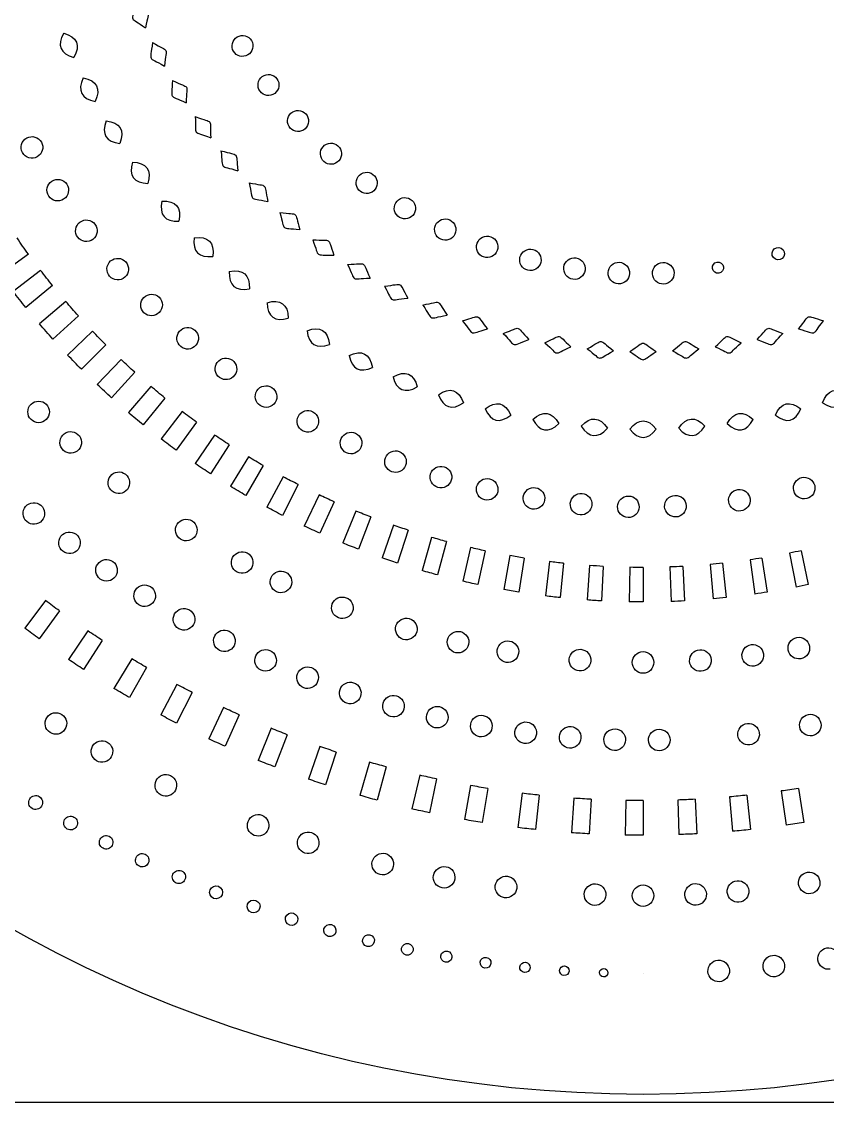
# Model space of a CAD drawing. Header units: millimetres. Extents: x 0 to 600, y 0 to 600.
# Drawn here: x 155.9 to 342.6, y 0 to 250.2 of the extents above; entities that cross this region are included whole.
import ezdxf

# ---------------------------------------------------------------- set-up
doc = ezdxf.new("R2010")
doc.units = ezdxf.units.MM
doc.layers.get('0').update_dxf_attribs({"linetype": 'CONTINUOUS'})

msp = doc.modelspace()

# ---------------------------------------------------------------- linework, layer by layer
at = {"color": 5}
for p, q in [((208.308, 242.517), (208.308, 242.517)), ((214.534, 233.609), (214.534, 233.609)), ((221.583, 225.411), (221.583, 225.411)), ((159.508, 218.919), (159.508, 218.919)), ((229.373, 217.999), (229.373, 217.999)), ((237.811, 211.43), (237.811, 211.43)), ((165.636, 209.12), (165.636, 209.12)), ((246.807, 205.758), (246.807, 205.758)), ((256.266, 201.02), (256.266, 201.02)), ((172.42, 199.817), (172.42, 199.817)), ((157.473, 196.413), (151.003, 191.71)), ((266.083, 197.248), (266.083, 197.248)), ((332.57, 196.924), (332.57, 196.924)), ((276.173, 194.462), (276.173, 194.462)), ((318.491, 193.474), (318.491, 193.474)), ((160.295, 192.637), (153.949, 187.762)), ((179.818, 191.05), (179.818, 191.05)), ((286.424, 192.669), (286.424, 192.669)), ((296.75, 191.875), (296.75, 191.875)), ((307.048, 192.07), (307.048, 192.07)), ((163.082, 189.1), (156.866, 184.066)), ((166.138, 185.43), (160.059, 180.231)), ((187.784, 182.863), (187.784, 182.863)), ((169.069, 182.094), (163.121, 176.742)), ((172.357, 178.542), (166.561, 173.027)), ((175.412, 175.412), (169.753, 169.753)), ((196.275, 175.281), (196.275, 175.281)), ((178.929, 171.986), (173.433, 166.176)), ((182.094, 169.069), (176.742, 163.121)), ((205.239, 168.345), (205.239, 168.345)), ((185.844, 165.785), (180.661, 159.693)), ((189.1, 163.082), (184.066, 156.866)), ((214.629, 162.074), (214.629, 162.074)), ((161.615, 158.09), (161.615, 158.09)), ((193.078, 159.957), (188.225, 153.596)), ((196.413, 157.473), (191.71, 151.003)), ((224.398, 156.489), (224.398, 156.489)), ((200.615, 154.512), (196.102, 147.909)), ((169.132, 151.134), (169.132, 151.134)), ((204.005, 152.255), (199.648, 145.546)), ((234.488, 151.617), (234.488, 151.617)), ((208.424, 149.476), (204.269, 142.642)), ((211.861, 147.44), (207.861, 140.512)), ((244.852, 147.465), (244.852, 147.465)), ((216.497, 144.858), (212.707, 137.812)), ((219.961, 143.044), (216.327, 135.915)), ((255.439, 144.049), (255.439, 144.049)), ((339.626, 142.798), (339.626, 142.798)), ((180.41, 141.93), (180.41, 141.93)), ((224.801, 140.67), (221.389, 133.434)), ((266.192, 141.38), (266.192, 141.38)), ((228.275, 139.076), (225.022, 131.77)), ((277.061, 139.453), (277.061, 139.453)), ((287.998, 138.278), (287.998, 138.278)), ((298.943, 137.844), (298.943, 137.844)), ((309.859, 138.151), (309.859, 138.151)), ((324.658, 139.75), (324.658, 139.75)), ((233.32, 136.923), (230.294, 129.519)), ((236.788, 135.551), (233.919, 128.083)), ((160.616, 134.716), (160.616, 134.716)), ((242.024, 133.635), (239.396, 126.08)), ((196.165, 131.166), (196.165, 131.166)), ((245.473, 132.475), (243, 124.865)), ((250.892, 130.81), (248.666, 123.126)), ((168.967, 128.02), (168.967, 128.02)), ((254.31, 129.858), (252.24, 122.131)), ((259.895, 128.457), (258.082, 120.668)), ((263.267, 127.706), (261.606, 119.881)), ((336.455, 127.706), (338.117, 119.881)), ((269.014, 126.584), (267.614, 118.71)), ((272.331, 126.026), (271.078, 118.128)), ((278.222, 125.198), (277.238, 117.256)), ((324.64, 125.614), (325.769, 117.694)), ((327.392, 126.026), (328.644, 118.128)), ((333.82, 127.169), (335.365, 119.32)), ((209.201, 123.818), (209.201, 123.818)), ((281.464, 124.827), (280.628, 116.869)), ((287.489, 124.298), (286.924, 116.318)), ((290.65, 124.103), (290.23, 116.114)), ((296.788, 123.888), (296.65, 115.888)), ((299.861, 123.861), (299.861, 115.863)), ((306.098, 123.974), (306.383, 115.976)), ((309.072, 124.103), (309.492, 116.114)), ((315.394, 124.549), (316.1, 116.579)), ((318.258, 124.827), (319.095, 116.869)), ((177.617, 121.765), (177.617, 121.765)), ((218.245, 119.447), (218.245, 119.447)), ((161.446, 116.173), (156.629, 109.784)), ((186.538, 115.958), (186.538, 115.958)), ((164.67, 113.789), (159.967, 107.315)), ((232.558, 113.633), (232.558, 113.633)), ((195.711, 110.614), (195.711, 110.614)), ((171.246, 109.18), (166.771, 102.549)), ((247.428, 108.913), (247.428, 108.913)), ((174.593, 106.966), (170.236, 100.256)), ((205.109, 105.738), (205.109, 105.738)), ((259.45, 106.014), (259.45, 106.014)), ((338.402, 105.632), (338.402, 105.632)), ((181.402, 102.711), (177.282, 95.8564)), ((271.022, 103.957), (271.022, 103.957)), ((327.758, 103.819), (327.758, 103.819)), ((184.863, 100.675), (180.862, 93.7465)), ((214.708, 101.34), (214.708, 101.34)), ((287.751, 102.217), (287.751, 102.217)), ((302.362, 101.86), (302.362, 101.86)), ((315.641, 102.475), (315.641, 102.475)), ((191.884, 96.7853), (188.126, 89.7184)), ((224.482, 97.4273), (224.482, 97.4273)), ((195.443, 94.929), (191.812, 87.8032)), ((234.41, 94.0015), (234.41, 94.0015)), ((202.66, 91.4121), (199.277, 84.1583)), ((244.464, 91.0689), (244.464, 91.0689)), ((206.312, 89.746), (203.06, 82.4371)), ((254.624, 88.6354), (254.624, 88.6354)), ((341.062, 87.8141), (341.062, 87.8141)), ((165.946, 86.3741), (165.946, 86.3741)), ((213.702, 86.6112), (210.704, 79.1916)), ((217.438, 85.1352), (214.57, 77.6676)), ((264.862, 86.7022), (264.862, 86.7022)), ((275.153, 85.2632), (275.153, 85.2632)), ((326.796, 85.5306), (326.796, 85.5306)), ((285.472, 84.3276), (285.472, 84.3276)), ((295.8, 83.8839), (295.8, 83.8839)), ((306.109, 83.9364), (306.109, 83.9364)), ((224.98, 82.3916), (222.377, 74.8273)), ((228.787, 81.1181), (226.314, 73.5087)), ((176.678, 80.0061), (176.678, 80.0061)), ((236.463, 78.7714), (234.258, 71.0805)), ((240.334, 77.6993), (238.263, 69.9699)), ((248.123, 75.7548), (246.323, 67.9619)), ((252.042, 74.888), (250.377, 67.0638)), ((259.923, 73.357), (258.534, 65.4763)), ((263.882, 72.693), (262.629, 64.7912)), ((335.84, 72.693), (337.093, 64.7912)), ((191.554, 72.3085), (191.554, 72.3085)), ((271.833, 71.5754), (270.856, 63.6337)), ((275.82, 71.1207), (274.983, 63.1652)), ((283.817, 70.4219), (283.26, 62.4417)), ((287.824, 70.1753), (287.405, 62.188)), ((311.898, 70.1753), (312.317, 62.188)), ((319.906, 70.7362), (320.605, 62.7669)), ((323.902, 71.1207), (324.739, 63.1652)), ((331.871, 72.1004), (332.984, 64.178)), ((160.528, 68.5835), (160.528, 68.5835)), ((295.847, 69.8955), (295.709, 61.8987)), ((299.861, 69.8609), (299.861, 61.8603)), ((307.887, 70.0017), (308.165, 62.0078)), ((168.632, 63.8912), (168.632, 63.8912)), ((213.035, 63.2781), (213.035, 63.2781)), ((176.875, 59.4928), (176.875, 59.4928)), ((224.67, 59.3273), (224.67, 59.3273)), ((185.251, 55.3903), (185.251, 55.3903)), ((241.988, 54.5853), (241.988, 54.5853)), ((193.745, 51.5828), (193.745, 51.5828)), ((256.237, 51.6544), (256.237, 51.6544)), ((340.826, 51.2025), (340.826, 51.2025)), ((202.346, 48.0797), (202.346, 48.0797)), ((270.601, 49.5543), (270.601, 49.5543)), ((291.232, 47.9958), (291.232, 47.9958)), ((302.362, 47.8621), (302.362, 47.8621)), ((314.526, 48.2741), (314.526, 48.2741)), ((324.354, 49.0432), (324.354, 49.0432)), ((211.042, 44.8839), (211.042, 44.8839)), ((219.826, 41.9915), (219.826, 41.9915)), ((228.684, 39.4092), (228.684, 39.4092)), ((237.607, 37.1341), (237.607, 37.1341)), ((246.581, 35.1689), (246.581, 35.1689)), ((255.592, 33.5098), (255.592, 33.5098)), ((264.629, 32.1662), (264.629, 32.1662)), ((273.678, 31.1326), (273.678, 31.1326)), ((282.72, 30.4023), (282.72, 30.4023)), ((319.877, 30.5925), (319.877, 30.5925)), ((332.631, 31.8451), (332.631, 31.8451)), ((291.72, 29.982), (291.72, 29.982)), ((299.861, 29.8621), (299.861, 29.8621)), ((299.861, 29.8621), (299.861, 29.8621)), ((299.861, 29.8621), (299.861, 29.8621)), ((299.861, 29.8621), (299.861, 29.8621))]:
    msp.add_line(p, q, dxfattribs=at)
at = {"color": 254}
msp.add_line((599.719, 0), (0, 0), dxfattribs=at)
at = {"color": 5}
for points in [[(299.863, 1.8631), (135.281, 1.8631), (1.8631, 135.281), (1.8631, 299.863)], [(597.863, 299.863), (597.863, 135.281), (464.443, 1.8631), (299.863, 1.8631)], [(182.284, 254.462), (181.448, 249.785), (180.721, 251.541), (184.618, 248.824)], [(182.284, 254.462), (186.183, 251.745), (185.455, 253.503), (184.618, 248.824)], [(165.654, 247.573), (164.053, 244.744), (164.856, 242.804), (167.99, 241.938)], [(165.654, 247.573), (168.786, 246.705), (169.591, 244.764), (167.99, 241.938)], [(186.21, 245.375), (185.745, 240.647), (184.88, 242.34), (188.98, 239.941)], [(186.21, 245.375), (190.31, 242.976), (189.446, 244.669), (188.98, 239.941)], [(204.991, 243.36), (204.308, 244.507), (204.686, 245.992), (205.832, 246.676)], [(205.832, 246.676), (206.981, 247.361), (208.467, 246.983), (209.152, 245.836)], [(209.152, 245.836), (209.835, 244.687), (209.458, 243.202), (208.308, 242.517)], [(208.308, 242.517), (207.162, 241.833), (205.677, 242.209), (204.991, 243.36)], [(211.646, 237.512), (212.721, 238.308), (214.242, 238.082), (215.043, 237.006)], [(170.173, 237.205), (168.797, 234.258), (169.75, 232.388), (172.942, 231.768)], [(170.173, 237.205), (173.363, 236.587), (174.315, 234.713), (172.942, 231.768)], [(190.835, 236.626), (190.74, 231.877), (189.749, 233.496), (194.021, 231.426)], [(190.835, 236.626), (195.111, 234.555), (194.116, 236.174), (194.021, 231.426)], [(211.138, 234.114), (210.34, 235.19), (210.566, 236.71), (211.646, 237.512)], [(215.043, 237.006), (215.839, 235.927), (215.615, 234.407), (214.534, 233.609)], [(214.534, 233.609), (213.458, 232.809), (211.938, 233.034), (211.138, 234.114)], [(196.134, 228.268), (196.409, 223.527), (195.294, 225.061), (199.718, 223.333)], [(196.134, 228.268), (200.558, 226.536), (199.439, 228.075), (199.718, 223.333)], [(218.143, 225.577), (217.237, 226.572), (217.311, 228.114), (218.306, 229.016)], [(218.306, 229.016), (219.301, 229.923), (220.843, 229.848), (221.748, 228.854)], [(221.748, 228.854), (222.655, 227.858), (222.582, 226.318), (221.583, 225.411)], [(175.486, 227.221), (174.347, 224.179), (175.443, 222.388), (178.675, 222.021)], [(175.486, 227.221), (178.718, 226.854), (179.815, 225.065), (178.675, 222.021)], [(221.583, 225.411), (220.588, 224.507), (219.047, 224.579), (218.143, 225.577)], [(156.108, 219.89), (155.437, 221.096), (155.871, 222.617), (157.079, 223.29)], [(157.079, 223.29), (158.284, 223.962), (159.808, 223.527), (160.478, 222.32)], [(160.478, 222.32), (161.149, 221.114), (160.715, 219.59), (159.508, 218.919)], [(202.067, 220.348), (202.721, 215.646), (201.486, 217.089), (206.029, 215.713)], [(202.067, 220.348), (206.615, 218.973), (205.38, 220.416), (206.029, 215.713)], [(225.918, 217.819), (224.917, 218.726), (224.835, 220.271), (225.739, 221.273)], [(225.739, 221.273), (226.646, 222.275), (228.191, 222.356), (229.193, 221.452)], [(229.193, 221.452), (230.195, 220.55), (230.276, 219.001), (229.373, 217.999)], [(159.508, 218.919), (158.302, 218.249), (156.778, 218.684), (156.108, 219.89)], [(229.373, 217.999), (228.469, 216.997), (226.924, 216.916), (225.918, 217.819)], [(181.572, 217.689), (180.672, 214.563), (181.907, 212.865), (185.156, 212.753)], [(181.572, 217.689), (184.817, 217.576), (186.052, 215.875), (185.156, 212.753)], [(233.86, 214.34), (234.665, 215.432), (236.198, 215.663), (237.289, 214.86)], [(162.176, 209.842), (161.421, 211), (161.744, 212.549), (162.902, 213.304)], [(162.902, 213.304), (164.055, 214.059), (165.604, 213.734), (166.362, 212.58)], [(208.607, 212.922), (209.624, 208.284), (208.284, 209.624), (212.922, 208.607)], [(208.607, 212.922), (213.25, 211.907), (211.907, 213.25), (212.922, 208.607)], [(234.382, 210.911), (233.292, 211.712), (233.059, 213.247), (233.86, 214.34)], [(237.289, 214.86), (238.379, 214.059), (238.611, 212.524), (237.811, 211.43)], [(166.362, 212.58), (167.118, 211.423), (166.794, 209.875), (165.636, 209.12)], [(237.811, 211.43), (237.006, 210.34), (235.472, 210.107), (234.382, 210.911)], [(165.636, 209.12), (164.483, 208.365), (162.931, 208.689), (162.176, 209.842)], [(188.383, 208.661), (187.734, 205.475), (189.096, 203.878), (192.345, 204.021)], [(188.383, 208.661), (191.629, 208.802), (192.994, 207.207), (192.345, 204.021)], [(243.435, 204.9), (242.266, 205.595), (241.881, 207.105), (242.577, 208.273)], [(242.577, 208.273), (243.268, 209.441), (244.778, 209.826), (245.947, 209.13)], [(245.947, 209.13), (247.117, 208.435), (247.498, 206.925), (246.807, 205.758)], [(215.713, 206.029), (217.089, 201.486), (215.646, 202.721), (220.348, 202.067)], [(215.713, 206.029), (220.416, 205.38), (218.973, 206.615), (220.348, 202.067)], [(246.807, 205.758), (246.112, 204.59), (244.602, 204.206), (243.435, 204.9)], [(168.917, 200.294), (168.081, 201.391), (168.296, 202.96), (169.394, 203.797)], [(169.394, 203.797), (170.494, 204.632), (172.06, 204.417), (172.897, 203.32)], [(172.897, 203.32), (173.732, 202.219), (173.521, 200.653), (172.42, 199.817)], [(252.98, 199.835), (251.745, 200.414), (251.216, 201.881), (251.795, 203.116)], [(251.795, 203.116), (252.374, 204.351), (253.842, 204.883), (255.076, 204.304)], [(255.076, 204.304), (256.311, 203.725), (256.84, 202.255), (256.266, 201.02)], [(172.42, 199.817), (171.319, 198.98), (169.753, 199.193), (168.917, 200.294)], [(195.88, 200.194), (195.484, 196.97), (196.97, 195.484), (200.194, 195.88)], [(195.88, 200.194), (199.107, 200.593), (200.593, 199.107), (200.194, 195.88)], [(223.333, 199.718), (228.075, 199.439), (226.536, 200.558), (228.268, 196.134)], [(256.266, 201.02), (255.687, 199.788), (254.215, 199.256), (252.98, 199.835)], [(261.419, 198.903), (261.877, 200.19), (263.292, 200.864), (264.579, 200.41)], [(264.579, 200.41), (265.868, 199.951), (266.542, 198.537), (266.083, 197.248)], [(157.473, 196.413), (156.581, 197.64), (155.702, 198.883), (154.842, 200.138)], [(223.333, 199.718), (225.061, 195.294), (223.527, 196.409), (228.268, 196.134)], [(262.926, 195.742), (261.637, 196.201), (260.963, 197.616), (261.419, 198.903)], [(271.353, 195.661), (271.684, 196.99), (273.032, 197.802), (274.362, 197.472)], [(329.811, 196.088), (329.583, 196.85), (330.013, 197.655), (330.775, 197.884)], [(330.775, 197.884), (331.537, 198.116), (332.341, 197.686), (332.57, 196.924)], [(176.516, 194.808), (177.553, 195.717), (179.134, 195.615), (180.043, 194.578)], [(266.083, 197.248), (265.628, 195.961), (264.213, 195.287), (262.926, 195.742)], [(273.163, 192.653), (271.833, 192.983), (271.022, 194.331), (271.353, 195.661)], [(274.362, 197.472), (275.692, 197.139), (276.503, 195.792), (276.173, 194.462)], [(281.499, 193.403), (281.704, 194.765), (282.97, 195.703), (284.328, 195.5)], [(284.328, 195.5), (285.689, 195.298), (286.628, 194.032), (286.424, 192.669)], [(331.611, 195.125), (330.849, 194.896), (330.044, 195.326), (329.811, 196.088)], [(332.57, 196.924), (332.803, 196.162), (332.373, 195.358), (331.611, 195.125)], [(176.29, 191.28), (175.376, 192.316), (175.479, 193.894), (176.516, 194.808)], [(180.043, 194.578), (180.957, 193.541), (180.855, 191.961), (179.818, 191.05)], [(204.021, 192.345), (207.207, 192.994), (208.802, 191.629), (208.661, 188.383)], [(231.426, 194.021), (236.174, 194.116), (234.555, 195.111), (236.626, 190.835)], [(231.426, 194.021), (233.496, 189.749), (231.877, 190.74), (236.626, 190.835)], [(276.173, 194.462), (275.84, 193.132), (274.493, 192.32), (273.163, 192.653)], [(283.597, 190.574), (282.236, 190.778), (281.298, 192.045), (281.499, 193.403)], [(291.761, 192.137), (291.835, 193.512), (293.009, 194.571), (294.386, 194.501)], [(294.386, 194.501), (295.761, 194.426), (296.82, 193.255), (296.75, 191.875)], [(302.045, 191.855), (301.985, 193.234), (303.057, 194.405), (304.436, 194.465)], [(304.436, 194.465), (305.82, 194.525), (306.987, 193.453), (307.048, 192.07)], [(315.937, 193.058), (315.824, 193.763), (316.304, 194.426), (317.007, 194.539)], [(317.423, 191.988), (316.717, 191.873), (316.053, 192.352), (315.937, 193.058)], [(317.007, 194.539), (317.712, 194.656), (318.378, 194.177), (318.491, 193.474)], [(318.491, 193.474), (318.608, 192.768), (318.128, 192.101), (317.423, 191.988)], [(163.082, 189.1), (162.14, 190.267), (161.209, 191.445), (160.295, 192.637)], [(179.818, 191.05), (178.781, 190.14), (177.201, 190.242), (176.29, 191.28)], [(204.021, 192.345), (203.878, 189.096), (205.475, 187.734), (208.661, 188.383)], [(239.941, 188.98), (244.669, 189.446), (242.976, 190.31), (245.375, 186.21)], [(286.424, 192.669), (286.223, 191.312), (284.956, 190.373), (283.597, 190.574)], [(294.124, 189.512), (292.749, 189.586), (291.691, 190.76), (291.761, 192.137)], [(296.75, 191.875), (296.675, 190.5), (295.504, 189.442), (294.124, 189.512)], [(304.655, 189.462), (303.273, 189.403), (302.104, 190.472), (302.045, 191.855)], [(307.048, 192.07), (307.107, 190.69), (306.035, 189.523), (304.655, 189.462)], [(156.866, 184.066), (155.878, 185.286), (154.905, 186.517), (153.949, 187.762)], [(239.941, 188.98), (242.34, 184.88), (240.647, 185.745), (245.375, 186.21)], [(169.069, 182.094), (168.078, 183.194), (167.101, 184.308), (166.138, 185.43)], [(184.249, 182.841), (183.264, 183.811), (183.257, 185.392), (184.227, 186.376)], [(184.227, 186.376), (185.197, 187.357), (186.782, 187.368), (187.762, 186.398)], [(187.762, 186.398), (188.743, 185.427), (188.754, 183.843), (187.784, 182.863)], [(212.753, 185.156), (215.875, 186.052), (217.576, 184.817), (217.689, 181.572)], [(248.824, 184.618), (253.503, 185.455), (251.745, 186.183), (254.462, 182.284)], [(187.784, 182.863), (186.814, 181.878), (185.229, 181.871), (184.249, 182.841)], [(212.753, 185.156), (212.865, 181.907), (214.563, 180.672), (217.689, 181.572)], [(248.824, 184.618), (251.541, 180.721), (249.785, 181.448), (254.462, 182.284)], [(258.025, 180.971), (262.622, 182.171), (260.812, 182.757), (263.826, 179.084)], [(335.897, 179.084), (338.91, 182.757), (337.1, 182.171), (341.697, 180.971)], [(163.121, 176.742), (162.088, 177.892), (161.064, 179.056), (160.059, 180.231)], [(258.025, 180.971), (261.038, 177.298), (259.228, 177.884), (263.826, 179.084)], [(335.897, 179.084), (340.494, 177.884), (338.685, 177.298), (341.697, 180.971)], [(175.412, 175.412), (174.378, 176.441), (173.363, 177.486), (172.357, 178.542)], [(192.748, 175.014), (191.699, 175.912), (191.579, 177.49), (192.479, 178.537)], [(192.479, 178.537), (193.379, 179.585), (194.955, 179.709), (196.004, 178.809)], [(196.004, 178.809), (197.051, 177.909), (197.171, 176.328), (196.275, 175.281)], [(222.021, 178.675), (225.065, 179.815), (226.854, 178.718), (227.221, 175.486)], [(222.021, 178.675), (222.388, 175.443), (224.179, 174.347), (227.221, 175.486)], [(267.48, 178.054), (271.971, 179.614), (270.122, 180.055), (273.414, 176.629)], [(267.48, 178.054), (270.771, 174.629), (268.926, 175.073), (273.414, 176.629)], [(277.139, 175.887), (281.489, 177.793), (279.612, 178.092), (283.165, 174.935)], [(316.557, 174.935), (320.11, 178.092), (318.233, 177.793), (322.584, 175.887)], [(326.309, 176.629), (329.601, 180.055), (327.751, 179.614), (332.242, 178.054)], [(326.309, 176.629), (330.797, 175.073), (328.952, 174.629), (332.242, 178.054)], [(196.275, 175.281), (195.375, 174.234), (193.795, 174.114), (192.748, 175.014)], [(277.139, 175.887), (280.687, 172.734), (278.81, 173.03), (283.165, 174.935)], [(286.935, 174.487), (291.123, 176.728), (289.228, 176.88), (293.018, 174.012)], [(296.81, 173.859), (300.81, 176.425), (298.912, 176.425), (302.912, 173.859)], [(306.704, 174.012), (310.494, 176.88), (308.599, 176.728), (312.787, 174.487)], [(316.557, 174.935), (320.912, 173.03), (319.035, 172.734), (322.584, 175.887)], [(169.753, 169.753), (168.673, 170.833), (167.612, 171.923), (166.561, 173.027)], [(201.224, 171.326), (202.049, 172.434), (203.616, 172.664), (204.724, 171.841)], [(231.768, 172.942), (234.713, 174.315), (236.587, 173.363), (237.205, 170.173)], [(231.768, 172.942), (232.388, 169.75), (234.258, 168.797), (237.205, 170.173)], [(286.935, 174.487), (290.721, 171.619), (288.826, 171.771), (293.018, 174.012)], [(296.81, 173.859), (300.81, 171.298), (298.912, 171.298), (302.912, 173.859)], [(306.704, 174.012), (310.896, 171.771), (309.002, 171.619), (312.787, 174.487)], [(182.094, 169.069), (181.027, 170.028), (179.973, 171.002), (178.929, 171.986)], [(201.739, 167.827), (200.631, 168.652), (200.402, 170.22), (201.224, 171.326)], [(204.724, 171.841), (205.832, 171.02), (206.061, 169.453), (205.239, 168.345)], [(205.239, 168.345), (204.414, 167.235), (202.847, 167.004), (201.739, 167.827)], [(241.938, 167.99), (244.764, 169.591), (246.705, 168.786), (247.573, 165.654)], [(241.938, 167.99), (242.804, 164.856), (244.744, 164.053), (247.573, 165.654)], [(176.742, 163.121), (175.627, 164.126), (174.523, 165.143), (173.433, 166.176)], [(189.1, 163.082), (188.006, 163.971), (186.92, 164.871), (185.844, 165.785)], [(210.418, 164.768), (211.162, 165.93), (212.707, 166.271), (213.872, 165.527)], [(213.872, 165.527), (215.036, 164.783), (215.375, 163.234), (214.629, 162.074)], [(252.462, 163.852), (255.157, 165.672), (257.154, 165.023), (258.265, 161.968)], [(341.457, 161.968), (342.568, 165.023), (344.565, 165.672), (347.26, 163.852)], [(211.176, 161.315), (210.012, 162.059), (209.674, 163.605), (210.418, 164.768)], [(252.462, 163.852), (253.573, 160.796), (255.57, 160.147), (258.265, 161.968)], [(341.457, 161.968), (344.153, 160.147), (346.149, 160.796), (347.26, 163.852)], [(158.08, 158.09), (157.102, 159.067), (157.106, 160.652), (158.08, 161.629)], [(158.08, 161.629), (159.057, 162.603), (160.641, 162.603), (161.615, 161.629)], [(161.615, 161.629), (162.592, 160.652), (162.592, 159.067), (161.615, 158.09)], [(214.629, 162.074), (213.885, 160.909), (212.34, 160.57), (211.176, 161.315)], [(220.009, 158.888), (220.67, 160.098), (222.189, 160.541), (223.401, 159.883)], [(263.278, 160.552), (265.822, 162.578), (267.865, 162.088), (269.212, 159.127)], [(263.278, 160.552), (264.626, 157.593), (266.668, 157.102), (269.212, 159.127)], [(274.323, 158.112), (276.698, 160.33), (278.772, 159.998), (280.345, 157.155)], [(319.377, 157.155), (320.951, 159.998), (323.024, 160.33), (325.399, 158.112)], [(330.51, 159.127), (331.858, 162.088), (333.9, 162.578), (336.444, 160.552)], [(330.51, 159.127), (333.054, 157.102), (335.096, 157.593), (336.444, 160.552)], [(161.615, 158.09), (160.641, 157.117), (159.057, 157.117), (158.08, 158.09)], [(184.066, 156.866), (182.92, 157.794), (181.787, 158.736), (180.661, 159.693)], [(196.413, 157.473), (195.29, 158.288), (194.179, 159.117), (193.078, 159.957)], [(221.004, 155.494), (219.791, 156.156), (219.347, 157.674), (220.009, 158.888)], [(223.401, 159.883), (224.613, 159.218), (225.058, 157.703), (224.398, 156.489)], [(274.323, 158.112), (275.897, 155.268), (277.971, 154.94), (280.345, 157.155)], [(285.521, 156.545), (287.718, 158.94), (289.811, 158.778), (291.603, 156.066)], [(296.81, 155.86), (298.81, 158.422), (300.912, 158.422), (302.912, 155.86)], [(308.12, 156.066), (309.911, 158.778), (312.004, 158.94), (314.201, 156.545)], [(319.377, 157.155), (321.751, 154.94), (323.825, 155.268), (325.399, 158.112)], [(165.417, 154.481), (166.342, 155.505), (167.926, 155.589), (168.949, 154.666)], [(224.398, 156.489), (223.736, 155.279), (222.214, 154.831), (221.004, 155.494)], [(229.944, 153.702), (230.522, 154.958), (232.008, 155.508), (233.261, 154.93)], [(285.521, 156.545), (287.317, 153.832), (289.409, 153.671), (291.603, 156.066)], [(296.81, 155.86), (298.81, 153.3), (300.912, 153.3), (302.912, 155.86)], [(308.12, 156.066), (310.314, 153.671), (312.406, 153.832), (314.201, 156.545)], [(165.602, 150.95), (164.575, 151.875), (164.494, 153.454), (165.417, 154.481)], [(168.949, 154.666), (169.975, 153.737), (170.057, 152.156), (169.132, 151.134)], [(191.71, 151.003), (190.538, 151.853), (189.374, 152.717), (188.225, 153.596)], [(204.005, 152.255), (202.865, 152.997), (201.737, 153.748), (200.615, 154.512)], [(231.171, 150.39), (229.919, 150.964), (229.369, 152.45), (229.944, 153.702)], [(233.261, 154.93), (234.516, 154.354), (235.066, 152.868), (234.488, 151.617)], [(169.132, 151.134), (168.208, 150.107), (166.627, 150.026), (165.602, 150.95)], [(234.488, 151.617), (233.912, 150.361), (232.428, 149.811), (231.171, 150.39)], [(240.178, 149.236), (240.665, 150.527), (242.108, 151.176), (243.399, 150.688)], [(243.399, 150.688), (244.69, 150.199), (245.343, 148.757), (244.852, 147.465)], [(199.648, 145.546), (198.456, 146.319), (197.273, 147.104), (196.102, 147.909)], [(211.861, 147.44), (210.707, 148.106), (209.564, 148.784), (208.424, 149.476)], [(241.632, 146.012), (240.341, 146.502), (239.688, 147.945), (240.178, 149.236)], [(176.463, 144.999), (177.309, 146.088), (178.879, 146.287), (179.969, 145.44)], [(179.969, 145.44), (181.059, 144.593), (181.258, 143.024), (180.41, 141.93)], [(244.852, 147.465), (244.366, 146.174), (242.923, 145.525), (241.632, 146.012)], [(252.324, 142.382), (251.001, 142.78), (250.253, 144.173), (250.653, 145.496)], [(250.653, 145.496), (251.051, 146.819), (252.448, 147.567), (253.767, 147.165)], [(253.767, 147.165), (255.09, 146.766), (255.838, 145.372), (255.439, 144.049)], [(176.904, 141.489), (175.814, 142.335), (175.613, 143.909), (176.463, 144.999)], [(207.861, 140.512), (206.658, 141.21), (205.457, 141.919), (204.269, 142.642)], [(219.961, 143.044), (218.797, 143.637), (217.643, 144.241), (216.497, 144.858)], [(255.439, 144.049), (255.04, 142.73), (253.643, 141.982), (252.324, 142.382)], [(261.316, 142.495), (261.627, 143.838), (262.968, 144.682), (264.312, 144.374)], [(264.312, 144.374), (265.66, 144.064), (266.499, 142.723), (266.192, 141.38)], [(334.761, 141.645), (334.444, 142.988), (335.277, 144.336), (336.617, 144.653)], [(336.617, 144.653), (337.961, 144.974), (339.309, 144.141), (339.626, 142.798)], [(339.626, 142.798), (339.944, 141.453), (339.115, 140.105), (337.771, 139.788)], [(180.41, 141.93), (179.564, 140.839), (177.994, 140.643), (176.904, 141.489)], [(228.275, 139.076), (227.112, 139.594), (225.954, 140.127), (224.801, 140.67)], [(263.197, 139.499), (261.854, 139.806), (261.01, 141.147), (261.316, 142.495)], [(266.192, 141.38), (265.885, 140.032), (264.545, 139.192), (263.197, 139.499)], [(274.204, 137.375), (272.838, 137.59), (271.908, 138.87), (272.123, 140.233)], [(272.123, 140.233), (272.337, 141.598), (273.618, 142.529), (274.983, 142.314)], [(274.983, 142.314), (276.345, 142.099), (277.276, 140.819), (277.061, 139.453)], [(283.016, 138.719), (283.14, 140.095), (284.353, 141.111), (285.729, 140.987)], [(285.729, 140.987), (287.105, 140.867), (288.12, 139.65), (287.998, 138.278)], [(293.945, 137.95), (293.977, 139.329), (295.119, 140.426), (296.499, 140.395)], [(296.499, 140.395), (297.878, 140.367), (298.975, 139.223), (298.943, 137.844)], [(304.863, 137.918), (304.8, 139.297), (305.865, 140.469), (307.245, 140.532)], [(307.245, 140.532), (308.624, 140.596), (309.791, 139.531), (309.859, 138.151)], [(319.705, 139.062), (319.515, 140.43), (320.471, 141.692), (321.835, 141.884)], [(321.835, 141.884), (323.205, 142.07), (324.467, 141.118), (324.658, 139.75)], [(337.771, 139.788), (336.426, 139.471), (335.078, 140.304), (334.761, 141.645)], [(157.092, 134.454), (156.048, 135.358), (155.932, 136.938), (156.831, 137.982)], [(156.831, 137.982), (157.734, 139.026), (159.315, 139.143), (160.358, 138.239)], [(160.358, 138.239), (161.403, 137.34), (161.52, 135.759), (160.616, 134.716)], [(216.327, 135.915), (215.113, 136.536), (213.908, 137.167), (212.707, 137.812)], [(277.061, 139.453), (276.847, 138.092), (275.565, 137.16), (274.204, 137.375)], [(285.284, 136.007), (283.909, 136.13), (282.896, 137.343), (283.016, 138.719)], [(287.998, 138.278), (287.874, 136.902), (286.659, 135.887), (285.284, 136.007)], [(296.394, 135.396), (295.015, 135.428), (293.916, 136.571), (293.945, 137.95)], [(298.943, 137.844), (298.916, 136.464), (297.772, 135.368), (296.394, 135.396)], [(307.473, 135.537), (306.095, 135.474), (304.927, 136.539), (304.863, 137.918)], [(309.859, 138.151), (309.922, 136.772), (308.853, 135.6), (307.473, 135.537)], [(322.523, 136.93), (321.159, 136.74), (319.895, 137.692), (319.705, 139.062)], [(324.658, 139.75), (324.848, 138.384), (323.893, 137.122), (322.523, 136.93)], [(191.939, 133.841), (192.677, 135.008), (194.222, 135.354), (195.389, 134.616)], [(236.788, 135.551), (235.628, 135.996), (234.471, 136.455), (233.32, 136.923)], [(160.616, 134.716), (159.716, 133.667), (158.137, 133.554), (157.092, 134.454)], [(192.716, 130.39), (191.551, 131.127), (191.201, 132.672), (191.939, 133.841)], [(195.389, 134.616), (196.558, 133.879), (196.902, 132.334), (196.165, 131.166)], [(225.022, 131.77), (223.806, 132.31), (222.596, 132.866), (221.389, 133.434)], [(245.473, 132.475), (244.319, 132.848), (243.17, 133.237), (242.024, 133.635)], [(165.46, 127.586), (164.37, 128.436), (164.175, 130.006), (165.026, 131.095)], [(165.026, 131.095), (165.876, 132.185), (167.445, 132.38), (168.535, 131.53)], [(168.535, 131.53), (169.623, 130.679), (169.817, 129.11), (168.967, 128.02)], [(196.165, 131.166), (195.428, 130.003), (193.883, 129.653), (192.716, 130.39)], [(254.31, 129.858), (253.168, 130.164), (252.028, 130.482), (250.892, 130.81)], [(168.967, 128.02), (168.119, 126.933), (166.547, 126.74), (165.46, 127.586)], [(204.783, 126.164), (205.432, 127.385), (206.947, 127.846), (208.164, 127.201)], [(233.919, 128.083), (232.707, 128.549), (231.497, 129.028), (230.294, 129.519)], [(263.267, 127.706), (262.141, 127.945), (261.017, 128.196), (259.895, 128.457)], [(336.455, 127.706), (335.576, 127.522), (334.698, 127.342), (333.82, 127.169)], [(173.528, 124.64), (174.322, 125.772), (175.881, 126.041), (177.01, 125.247)], [(177.01, 125.247), (178.139, 124.453), (178.41, 122.893), (177.617, 121.765)], [(205.821, 122.785), (204.6, 123.43), (204.138, 124.944), (204.783, 126.164)], [(208.164, 127.201), (209.385, 126.552), (209.846, 125.039), (209.201, 123.818)], [(243, 124.865), (241.793, 125.257), (240.59, 125.663), (239.396, 126.08)], [(272.331, 126.026), (271.223, 126.202), (270.119, 126.39), (269.014, 126.584)], [(281.464, 124.827), (280.381, 124.94), (279.301, 125.064), (278.222, 125.198)], [(327.392, 126.026), (326.478, 125.881), (325.562, 125.744), (324.64, 125.614)], [(174.134, 121.158), (173.002, 121.952), (172.734, 123.511), (173.528, 124.64)], [(209.201, 123.818), (208.552, 122.601), (207.038, 122.136), (205.821, 122.785)], [(213.716, 121.564), (214.302, 122.816), (215.791, 123.357), (217.042, 122.771)], [(217.042, 122.771), (218.292, 122.185), (218.831, 120.696), (218.245, 119.447)], [(252.24, 122.131), (251.044, 122.45), (249.851, 122.785), (248.666, 123.126)], [(290.65, 124.103), (289.595, 124.157), (288.54, 124.223), (287.489, 124.298)], [(299.861, 123.861), (298.839, 123.861), (297.815, 123.871), (296.788, 123.888)], [(309.072, 124.103), (308.081, 124.051), (307.089, 124.008), (306.098, 123.974)], [(318.258, 124.827), (317.303, 124.725), (316.349, 124.633), (315.394, 124.549)], [(177.617, 121.765), (176.823, 120.636), (175.263, 120.365), (174.134, 121.158)], [(182.312, 118.632), (183.049, 119.796), (184.595, 120.146), (185.762, 119.408)], [(214.923, 118.241), (213.674, 118.825), (213.134, 120.315), (213.716, 121.564)], [(261.606, 119.881), (260.427, 120.132), (259.253, 120.392), (258.078, 120.668)], [(183.087, 115.182), (181.92, 115.919), (181.574, 117.464), (182.312, 118.632)], [(185.762, 119.408), (186.927, 118.671), (187.275, 117.126), (186.538, 115.958)], [(218.245, 119.447), (217.66, 118.194), (216.176, 117.656), (214.923, 118.241)], [(271.078, 118.128), (269.921, 118.311), (268.767, 118.506), (267.614, 118.71)], [(328.644, 118.128), (327.688, 117.977), (326.729, 117.832), (325.769, 117.694)], [(338.117, 119.881), (337.199, 119.687), (336.281, 119.499), (335.365, 119.32)], [(164.67, 113.789), (163.587, 114.576), (162.511, 115.369), (161.446, 116.173)], [(186.538, 115.958), (185.801, 114.791), (184.256, 114.445), (183.087, 115.182)], [(229.342, 112.172), (228.046, 112.66), (227.393, 114.099), (227.881, 115.394)], [(227.881, 115.394), (228.363, 116.685), (229.807, 117.337), (231.097, 116.853)], [(231.097, 116.853), (232.392, 116.367), (233.046, 114.924), (232.558, 113.633)], [(280.628, 116.869), (279.495, 116.989), (278.366, 117.118), (277.238, 117.256)], [(290.23, 116.114), (289.129, 116.17), (288.025, 116.24), (286.924, 116.318)], [(299.861, 115.863), (298.792, 115.863), (297.72, 115.87), (296.65, 115.888)], [(309.492, 116.114), (308.454, 116.06), (307.421, 116.014), (306.383, 115.976)], [(319.095, 116.869), (318.097, 116.765), (317.097, 116.667), (316.1, 116.579)], [(192.302, 109.668), (191.099, 110.349), (190.676, 111.873), (191.357, 113.076)], [(191.357, 113.076), (192.038, 114.275), (193.562, 114.698), (194.765, 114.022)], [(194.765, 114.022), (195.964, 113.341), (196.388, 111.817), (195.711, 110.614)], [(232.558, 113.633), (232.076, 112.342), (230.633, 111.686), (229.342, 112.172)], [(195.711, 110.614), (195.03, 109.411), (193.506, 108.988), (192.302, 109.668)], [(244.33, 107.206), (243.003, 107.586), (242.238, 108.972), (242.623, 110.3)], [(242.623, 110.3), (243.003, 111.627), (244.391, 112.391), (245.717, 112.007)], [(245.717, 112.007), (247.044, 111.627), (247.808, 110.239), (247.428, 108.913)], [(159.967, 107.315), (158.849, 108.131), (157.734, 108.952), (156.629, 109.784)], [(174.593, 106.966), (173.471, 107.696), (172.357, 108.434), (171.246, 109.18)], [(201.75, 104.626), (200.518, 105.248), (200.021, 106.751), (200.638, 107.982)], [(200.638, 107.982), (201.26, 109.216), (202.763, 109.714), (203.998, 109.092)], [(203.998, 109.092), (205.228, 108.475), (205.726, 106.973), (205.109, 105.738)], [(247.428, 108.913), (247.044, 107.586), (245.66, 106.821), (244.33, 107.206)], [(254.572, 107.096), (254.868, 108.443), (256.205, 109.294), (257.552, 108.995)], [(257.552, 108.995), (258.9, 108.694), (259.751, 107.36), (259.45, 106.014)], [(333.484, 104.723), (333.235, 106.077), (334.13, 107.382), (335.487, 107.636)], [(335.487, 107.636), (336.846, 107.887), (338.148, 106.991), (338.402, 105.632)], [(205.109, 105.738), (204.487, 104.503), (202.985, 104.006), (201.75, 104.626)], [(210.136, 103.364), (210.692, 104.626), (212.171, 105.195), (213.435, 104.637)], [(256.469, 104.112), (255.122, 104.411), (254.272, 105.745), (254.572, 107.096)], [(259.45, 106.014), (259.154, 104.666), (257.817, 103.816), (256.469, 104.112)], [(266.083, 104.747), (266.302, 106.112), (267.586, 107.041), (268.948, 106.821)], [(268.948, 106.821), (270.312, 106.602), (271.241, 105.322), (271.022, 103.957)], [(322.799, 103.177), (322.622, 104.549), (323.59, 105.802), (324.958, 105.978)], [(324.958, 105.978), (326.327, 106.154), (327.579, 105.188), (327.758, 103.819)], [(338.402, 105.632), (338.653, 104.273), (337.757, 102.968), (336.398, 102.719)], [(184.863, 100.675), (183.702, 101.346), (182.549, 102.023), (181.402, 102.711)], [(211.409, 100.065), (210.147, 100.623), (209.575, 102.102), (210.136, 103.364)], [(213.435, 104.637), (214.693, 104.08), (215.265, 102.602), (214.708, 101.34)], [(268.157, 101.883), (266.795, 102.102), (265.864, 103.385), (266.083, 104.747)], [(271.022, 103.957), (270.802, 102.595), (269.518, 101.667), (268.157, 101.883)], [(282.765, 102.584), (282.867, 103.96), (284.063, 104.994), (285.443, 104.895)], [(285.443, 104.895), (286.819, 104.793), (287.853, 103.592), (287.751, 102.217)], [(297.36, 101.86), (297.36, 103.24), (298.482, 104.362), (299.861, 104.362)], [(299.861, 104.362), (301.24, 104.362), (302.362, 103.24), (302.362, 101.86)], [(310.653, 102.14), (310.56, 103.516), (311.602, 104.708), (312.981, 104.803)], [(312.981, 104.803), (314.357, 104.895), (315.549, 103.855), (315.641, 102.475)], [(325.6, 101.021), (324.23, 100.842), (322.975, 101.808), (322.799, 103.177)], [(327.758, 103.819), (327.934, 102.45), (326.969, 101.197), (325.6, 101.021)], [(336.398, 102.719), (335.04, 102.468), (333.735, 103.364), (333.484, 104.723)], [(170.236, 100.256), (169.076, 101.01), (167.922, 101.776), (166.771, 102.549)], [(214.708, 101.34), (214.147, 100.076), (212.673, 99.508), (211.409, 100.065)], [(219.817, 99.2258), (220.314, 100.514), (221.759, 101.155), (223.048, 100.657)], [(223.048, 100.657), (224.339, 100.161), (224.98, 98.7143), (224.482, 97.4273)], [(285.072, 99.9063), (283.697, 100.008), (282.663, 101.209), (282.765, 102.584)], [(287.751, 102.217), (287.648, 100.838), (286.448, 99.8044), (285.072, 99.9063)], [(299.861, 99.3592), (298.482, 99.3592), (297.36, 100.481), (297.36, 101.86)], [(302.362, 101.86), (302.362, 100.481), (301.24, 99.3592), (299.861, 99.3592)], [(313.316, 99.8114), (311.937, 99.7204), (310.745, 100.761), (310.653, 102.14)], [(315.641, 102.475), (315.732, 101.098), (314.692, 99.9063), (313.316, 99.8114)], [(221.252, 95.9915), (219.961, 96.489), (219.319, 97.9343), (219.817, 99.2258)], [(229.663, 95.571), (230.095, 96.883), (231.51, 97.5928), (232.822, 97.1585)], [(180.862, 93.7465), (179.663, 94.4383), (178.47, 95.141), (177.282, 95.8564)], [(195.443, 94.929), (194.25, 95.5354), (193.065, 96.1566), (191.884, 96.7853)], [(224.482, 97.4273), (223.986, 96.1362), (222.539, 95.4966), (221.252, 95.9915)], [(231.253, 92.414), (229.941, 92.8479), (229.228, 94.2591), (229.663, 95.571)], [(232.822, 97.1585), (234.132, 96.7246), (234.844, 95.3135), (234.41, 94.0015)], [(234.41, 94.0015), (233.976, 92.6881), (232.562, 91.9798), (231.253, 92.414)], [(239.649, 92.407), (240.016, 93.7398), (241.395, 94.5169), (242.725, 94.149)], [(242.725, 94.149), (244.055, 93.7782), (244.835, 92.4003), (244.464, 91.0689)], [(161.738, 89.0722), (162.482, 90.2339), (164.028, 90.5715), (165.192, 89.8275)], [(206.312, 89.746), (205.091, 90.2903), (203.87, 90.8445), (202.66, 91.4121)], [(241.388, 89.33), (240.058, 89.7008), (239.279, 91.0773), (239.649, 92.407)], [(244.464, 91.0689), (244.098, 89.7393), (242.718, 88.9607), (241.388, 89.33)], [(249.749, 89.7393), (250.052, 91.0869), (251.39, 91.9304), (252.738, 91.627)], [(252.738, 91.627), (254.084, 91.3197), (254.927, 89.983), (254.624, 88.6354)], [(162.493, 85.6188), (161.328, 86.3632), (160.991, 87.909), (161.738, 89.0722)], [(165.192, 89.8275), (166.353, 89.0834), (166.692, 87.5344), (165.946, 86.3741)], [(191.812, 87.8032), (190.577, 88.4315), (189.349, 89.0693), (188.126, 89.7184)], [(251.633, 86.7516), (250.289, 87.055), (249.441, 88.3916), (249.749, 89.7393)], [(254.624, 88.6354), (254.321, 87.2917), (252.98, 86.4443), (251.633, 86.7516)], [(259.937, 87.5661), (260.178, 88.9275), (261.472, 89.8342), (262.833, 89.5946)], [(262.833, 89.5946), (264.192, 89.359), (265.102, 88.0607), (264.862, 86.7022)], [(270.192, 85.8943), (270.366, 87.2628), (271.618, 88.2329), (272.987, 88.0607)], [(272.987, 88.0607), (274.355, 87.8844), (275.325, 86.6345), (275.153, 85.2632)], [(321.829, 84.9672), (321.673, 86.3381), (322.658, 87.5771), (324.031, 87.7327)], [(324.031, 87.7327), (325.402, 87.8914), (326.64, 86.9033), (326.796, 85.5306)], [(336.145, 86.9142), (335.897, 88.2756), (336.797, 89.578), (338.156, 89.8246)], [(338.156, 89.8246), (339.513, 90.0712), (340.815, 89.1716), (341.062, 87.8141)], [(341.062, 87.8141), (341.308, 86.4553), (340.41, 85.1531), (339.051, 84.9037)], [(165.946, 86.3741), (165.199, 85.2096), (163.653, 84.8748), (162.493, 85.6188)], [(217.438, 85.1352), (216.185, 85.616), (214.944, 86.1053), (213.702, 86.6112)], [(261.965, 84.6737), (260.608, 84.9133), (259.697, 86.2087), (259.937, 87.5661)], [(264.862, 86.7022), (264.622, 85.3405), (263.324, 84.4338), (261.965, 84.6737)], [(272.358, 83.1), (270.986, 83.2735), (270.02, 84.5263), (270.192, 85.8943)], [(275.153, 85.2632), (274.979, 83.8937), (273.728, 82.9236), (272.358, 83.1)], [(280.486, 84.7164), (280.596, 86.0915), (281.799, 87.1224), (283.174, 87.0119)], [(283.174, 87.0119), (284.554, 86.9075), (285.581, 85.7042), (285.472, 84.3276)], [(290.802, 84.0355), (290.844, 85.4177), (291.998, 86.5008), (293.377, 86.4581)], [(293.377, 86.4581), (294.757, 86.4168), (295.843, 85.266), (295.8, 83.8839)], [(301.11, 83.8521), (301.085, 85.2318), (302.186, 86.3699), (303.565, 86.3921)], [(303.565, 86.3921), (304.945, 86.4168), (306.084, 85.3158), (306.109, 83.9364)], [(326.796, 85.5306), (326.955, 84.1622), (325.967, 82.9208), (324.594, 82.7648)], [(339.051, 84.9037), (337.692, 84.6557), (336.392, 85.5557), (336.145, 86.9142)], [(172.339, 82.4936), (173.027, 83.6923), (174.555, 84.1058), (175.754, 83.4182)], [(175.754, 83.4182), (176.95, 82.7334), (177.366, 81.2063), (176.678, 80.0061)], [(203.06, 82.4371), (201.793, 83.0019), (200.533, 83.5723), (199.277, 84.1583)], [(282.787, 82.0279), (281.408, 82.1365), (280.381, 83.3395), (280.486, 84.7164)], [(285.472, 84.3276), (285.365, 82.9483), (284.163, 81.9217), (282.787, 82.0279)], [(293.226, 81.4641), (291.846, 81.5026), (290.759, 82.6562), (290.802, 84.0355)], [(295.8, 83.8839), (295.759, 82.5045), (294.605, 81.4215), (293.226, 81.4641)], [(303.653, 81.3925), (302.27, 81.3717), (301.134, 82.4689), (301.11, 83.8521)], [(306.109, 83.9364), (306.134, 82.5571), (305.033, 81.4172), (303.653, 81.3925)], [(324.594, 82.7648), (323.226, 82.6107), (321.984, 83.5946), (321.829, 84.9672)], [(173.266, 79.0829), (172.067, 79.7662), (171.654, 81.2945), (172.339, 82.4936)], [(228.787, 81.1181), (227.514, 81.5301), (226.246, 81.9573), (224.98, 82.3916)], [(176.678, 80.0061), (175.991, 78.8074), (174.462, 78.3939), (173.266, 79.0829)], [(214.57, 77.6676), (213.275, 78.165), (211.988, 78.6737), (210.704, 79.1916)], [(240.334, 77.6993), (239.039, 78.045), (237.751, 78.4006), (236.463, 78.7714)], [(187.06, 74.5035), (187.667, 75.7453), (189.163, 76.2607), (190.405, 75.6528)], [(190.405, 75.6528), (191.642, 75.0464), (192.158, 73.5499), (191.554, 72.3085)], [(252.042, 74.888), (250.733, 75.1664), (249.425, 75.456), (248.123, 75.7548)], [(188.211, 71.1592), (186.968, 71.7656), (186.454, 73.2621), (187.06, 74.5035)], [(226.314, 73.5087), (224.998, 73.9387), (223.686, 74.3754), (222.377, 74.8273)], [(263.882, 72.693), (262.559, 72.9008), (261.239, 73.1241), (259.923, 73.357)], [(335.84, 72.693), (334.517, 72.4821), (333.194, 72.2835), (331.871, 72.1004)], [(158.313, 68.0477), (157.554, 68.5133), (157.314, 69.5043), (157.78, 70.2635)], [(157.78, 70.2635), (158.242, 71.024), (159.234, 71.2653), (159.996, 70.7993)], [(159.996, 70.7993), (160.754, 70.3365), (160.993, 69.3416), (160.528, 68.5835)], [(191.554, 72.3085), (190.948, 71.071), (189.453, 70.5556), (188.211, 71.1592)], [(238.263, 69.9699), (236.926, 70.3294), (235.592, 70.7002), (234.258, 71.0805)], [(275.82, 71.1207), (274.489, 71.2611), (273.159, 71.4128), (271.833, 71.5754)], [(287.824, 70.1781), (286.487, 70.2455), (285.151, 70.3294), (283.817, 70.4219)], [(311.898, 70.1753), (310.56, 70.1075), (309.223, 70.0472), (307.887, 70.0017)], [(323.902, 71.1207), (322.573, 70.9828), (321.24, 70.8519), (319.906, 70.7362)], [(160.528, 68.5835), (160.066, 67.8258), (159.075, 67.5845), (158.313, 68.0477)], [(250.377, 67.0638), (249.023, 67.3488), (247.671, 67.6494), (246.323, 67.9619)], [(299.861, 69.8609), (298.524, 69.8609), (297.184, 69.8708), (295.847, 69.8955)], [(166.461, 63.2852), (165.697, 63.7191), (165.425, 64.6892), (165.858, 65.4583)], [(165.858, 65.4583), (166.289, 66.2231), (167.262, 66.4944), (168.028, 66.0619)], [(168.028, 66.0619), (168.793, 65.6304), (169.065, 64.6575), (168.632, 63.8912)], [(208.358, 65.049), (208.844, 66.3402), (210.287, 66.9893), (211.578, 66.5028)], [(211.578, 66.5028), (212.874, 66.0121), (213.523, 64.5693), (213.035, 63.2781)], [(262.629, 64.7912), (261.264, 65.0064), (259.895, 65.2364), (258.534, 65.4763)], [(168.632, 63.8912), (168.201, 63.1264), (167.23, 62.8551), (166.461, 63.2852)], [(209.81, 61.8243), (208.519, 62.315), (207.867, 63.7575), (208.358, 65.049)], [(213.035, 63.2781), (212.544, 61.9869), (211.102, 61.3378), (209.81, 61.8243)], [(219.911, 60.8651), (220.337, 62.1813), (221.746, 62.9006), (223.062, 62.4777)], [(274.983, 63.1652), (273.607, 63.3099), (272.232, 63.464), (270.856, 63.6337)], [(324.739, 63.1652), (323.364, 63.0206), (321.984, 62.8869), (320.605, 62.7669)], [(337.093, 64.7912), (335.724, 64.5763), (334.356, 64.371), (332.984, 64.178)], [(174.756, 58.8215), (173.987, 59.2212), (173.682, 60.1694), (174.085, 60.9424)], [(174.085, 60.9424), (174.485, 61.7114), (175.433, 62.0116), (176.205, 61.6119)], [(176.205, 61.6119), (176.975, 61.214), (177.278, 60.2615), (176.875, 59.4928)], [(221.524, 57.7176), (220.208, 58.1448), (219.488, 59.5521), (219.911, 60.8651)], [(223.062, 62.4777), (224.374, 62.0504), (225.093, 60.6418), (224.67, 59.3273)], [(287.405, 62.188), (286.022, 62.2582), (284.639, 62.3425), (283.26, 62.4417)], [(299.861, 61.8603), (298.478, 61.8603), (297.091, 61.874), (295.709, 61.8987)], [(312.317, 62.188), (310.935, 62.1136), (309.552, 62.0529), (308.165, 62.0078)], [(176.875, 59.4928), (176.477, 58.7195), (175.528, 58.4207), (174.756, 58.8215)], [(182.45, 56.7228), (182.816, 57.4957), (183.741, 57.8238), (184.517, 57.4573)], [(224.67, 59.3273), (224.242, 58.014), (222.836, 57.2946), (221.524, 57.7176)], [(237.134, 55.7816), (237.465, 57.1225), (238.82, 57.9395), (240.161, 57.609)], [(240.161, 57.609), (241.501, 57.2766), (242.32, 55.9262), (241.988, 54.5853)], [(183.184, 54.653), (182.407, 55.0224), (182.079, 55.947), (182.45, 56.7228)], [(185.251, 55.3903), (184.883, 54.6132), (183.956, 54.2851), (183.184, 54.653)], [(184.517, 57.4573), (185.289, 57.0865), (185.618, 56.1619), (185.251, 55.3903)], [(238.964, 52.754), (237.623, 53.086), (236.806, 54.4407), (237.134, 55.7816)], [(191.73, 50.7891), (190.959, 51.1281), (190.602, 52.0277), (190.937, 52.8038)], [(190.937, 52.8038), (191.276, 53.5767), (192.176, 53.9323), (192.951, 53.5975)], [(192.951, 53.5975), (193.725, 53.2585), (194.08, 52.36), (193.745, 51.5828)], [(241.988, 54.5853), (241.66, 53.2419), (240.305, 52.4235), (238.964, 52.754)], [(253.322, 49.6535), (251.964, 49.9043), (251.069, 51.2092), (251.322, 52.5681)], [(251.322, 52.5681), (251.573, 53.9253), (252.878, 54.821), (254.237, 54.5677)], [(254.237, 54.5677), (255.595, 54.3168), (256.49, 53.0119), (256.237, 51.6544)], [(335.883, 50.4363), (335.675, 51.8019), (336.611, 53.0793), (337.975, 53.2903)], [(337.975, 53.2903), (339.336, 53.498), (340.614, 52.5639), (340.826, 51.2025)], [(193.745, 51.5828), (193.406, 50.8109), (192.508, 50.4543), (191.73, 50.7891)], [(199.546, 49.185), (199.849, 49.9565), (200.723, 50.3382), (201.497, 50.0338)], [(256.237, 51.6544), (255.986, 50.2955), (254.681, 49.3998), (253.322, 49.6535)], [(267.804, 47.3879), (266.435, 47.5615), (265.465, 48.8142), (265.642, 50.1826)], [(265.642, 50.1826), (265.814, 51.5511), (267.067, 52.5212), (268.436, 52.349)], [(268.436, 52.349), (269.805, 52.1751), (270.775, 50.9242), (270.601, 49.5543)], [(286.236, 48.2177), (286.297, 49.597), (287.464, 50.6663), (288.844, 50.6056)], [(288.844, 50.6056), (290.223, 50.5425), (291.292, 49.3751), (291.232, 47.9958)], [(297.36, 47.8621), (297.36, 49.24), (298.482, 50.3633), (299.861, 50.3633)], [(299.861, 50.3633), (301.24, 50.3633), (302.362, 49.24), (302.362, 47.8621)], [(309.531, 48.0342), (309.467, 49.4136), (310.528, 50.5852), (311.908, 50.6511)], [(311.908, 50.6511), (313.287, 50.7189), (314.459, 49.6535), (314.526, 48.2741)], [(319.377, 48.6061), (319.253, 49.9816), (320.272, 51.1955), (321.649, 51.3154)], [(321.649, 51.3154), (323.024, 51.4354), (324.235, 50.4197), (324.354, 49.0432)], [(338.737, 48.3485), (337.371, 48.1362), (336.095, 49.0721), (335.883, 50.4363)], [(340.826, 51.2025), (341.037, 49.8369), (340.102, 48.5592), (338.737, 48.3485)], [(200.392, 47.2338), (199.62, 47.5368), (199.238, 48.4117), (199.546, 49.185)], [(202.346, 48.0797), (202.04, 47.3082), (201.167, 46.9265), (200.392, 47.2338)], [(201.497, 50.0338), (202.268, 49.7279), (202.65, 48.8555), (202.346, 48.0797)], [(270.601, 49.5543), (270.425, 48.1817), (269.177, 47.2158), (267.804, 47.3879)], [(288.624, 45.6103), (287.245, 45.671), (286.177, 46.8383), (286.236, 48.2177)], [(291.232, 47.9958), (291.173, 46.6164), (290.004, 45.5468), (288.624, 45.6103)], [(299.861, 45.3595), (298.482, 45.3595), (297.36, 46.4827), (297.36, 47.8621)], [(302.362, 47.8621), (302.362, 46.4827), (301.24, 45.3595), (299.861, 45.3595)], [(312.152, 45.6572), (310.773, 45.5923), (309.598, 46.6549), (309.531, 48.0342)], [(314.526, 48.2741), (314.594, 46.8986), (313.527, 45.7232), (312.152, 45.6572)], [(322.082, 46.3338), (320.707, 46.2139), (319.497, 47.2295), (319.377, 48.6061)], [(324.354, 49.0432), (324.478, 47.6677), (323.459, 46.4538), (322.082, 46.3338)], [(209.155, 43.9843), (208.385, 44.2556), (207.981, 45.1033), (208.255, 45.872)], [(208.255, 45.872), (208.528, 46.6411), (209.374, 47.0461), (210.143, 46.7706)], [(210.143, 46.7706), (210.916, 46.4993), (211.318, 45.653), (211.042, 44.8839)], [(211.042, 44.8839), (210.771, 44.1152), (209.924, 43.7085), (209.155, 43.9843)], [(218.006, 41.0464), (217.241, 41.2859), (216.818, 42.1047), (217.06, 42.8667)], [(217.06, 42.8667), (217.3, 43.6316), (218.119, 44.0545), (218.881, 43.8118)], [(218.881, 43.8118), (219.647, 43.5723), (220.07, 42.7563), (219.826, 41.9915)], [(219.826, 41.9915), (219.586, 41.2253), (218.772, 40.8023), (218.006, 41.0464)], [(226.935, 38.421), (226.18, 38.6334), (225.739, 39.4159), (225.95, 40.1712)], [(225.95, 40.1712), (226.158, 40.9265), (226.942, 41.3674), (227.7, 41.1593)], [(227.7, 41.1593), (228.455, 40.9469), (228.896, 40.1645), (228.684, 39.4092)], [(228.684, 39.4092), (228.476, 38.65), (227.693, 38.209), (226.935, 38.421)], [(235.934, 36.11), (235.19, 36.2906), (234.731, 37.0417), (234.912, 37.7857)], [(234.912, 37.7857), (235.09, 38.53), (235.843, 38.9862), (236.587, 38.8056)], [(236.587, 38.8056), (237.331, 38.6249), (237.786, 37.8781), (237.607, 37.1341)], [(237.607, 37.1341), (237.427, 36.3883), (236.678, 35.9311), (235.934, 36.11)], [(244.986, 34.1202), (244.256, 34.269), (243.787, 34.9815), (243.939, 35.7117)], [(243.939, 35.7117), (244.09, 36.4423), (244.803, 36.9108), (245.533, 36.7591)], [(246.581, 35.1689), (246.429, 34.4386), (245.717, 33.9687), (244.986, 34.1202)], [(245.533, 36.7591), (246.26, 36.6116), (246.73, 35.8951), (246.581, 35.1689)], [(253.019, 33.9507), (253.143, 34.6645), (253.817, 35.14), (254.525, 35.0173)], [(340.363, 32.9034), (340.145, 34.2622), (341.066, 35.5381), (342.423, 35.7572)], [(342.423, 35.7572), (343.782, 35.9763), (345.059, 35.0518), (345.277, 33.6972)], [(254.084, 32.4446), (253.376, 32.5685), (252.899, 33.2424), (253.019, 33.9507)], [(255.592, 33.5098), (255.472, 32.8015), (254.798, 32.3246), (254.084, 32.4446)], [(254.525, 35.0173), (255.235, 34.8961), (255.714, 34.2236), (255.592, 33.5098)], [(262.146, 32.5052), (262.241, 33.19), (262.872, 33.6724), (263.557, 33.5773)], [(263.557, 33.5773), (264.241, 33.485), (264.724, 32.8538), (264.629, 32.1662)], [(314.897, 30.2686), (314.804, 31.6439), (315.849, 32.829), (317.224, 32.9213)], [(317.224, 32.9213), (318.601, 33.0095), (319.786, 31.9691), (319.877, 30.5925)], [(327.678, 31.2884), (327.522, 32.6526), (328.506, 33.8873), (329.875, 34.0431)], [(329.875, 34.0431), (331.24, 34.1946), (332.475, 33.2135), (332.631, 31.8451)], [(343.214, 30.8433), (341.86, 30.6241), (340.582, 31.5488), (340.363, 32.9034)], [(263.218, 31.094), (262.534, 31.1892), (262.053, 31.8203), (262.146, 32.5052)], [(264.629, 32.1662), (264.538, 31.4813), (263.902, 31.0017), (263.218, 31.094)], [(272.372, 30.0674), (271.72, 30.1336), (271.243, 30.7206), (271.311, 31.3724)], [(271.311, 31.3724), (271.379, 32.0256), (271.964, 32.501), (272.616, 32.4349)], [(273.678, 31.1326), (273.611, 30.4767), (273.029, 29.9999), (272.372, 30.0674)], [(272.616, 32.4349), (273.269, 32.3674), (273.745, 31.7858), (273.678, 31.1326)], [(281.541, 29.3756), (280.931, 29.4142), (280.472, 29.9434), (280.515, 30.5539)], [(280.515, 30.5539), (280.554, 31.1616), (281.083, 31.6232), (281.689, 31.5805)], [(282.72, 30.4023), (282.677, 29.7959), (282.152, 29.3329), (281.541, 29.3756)], [(281.689, 31.5805), (282.299, 31.5419), (282.762, 31.0128), (282.72, 30.4023)], [(290.71, 29.0408), (290.171, 29.0587), (289.746, 29.5093), (289.768, 30.0495)], [(289.768, 30.0495), (289.786, 30.5856), (290.237, 31.0086), (290.773, 30.9921)], [(290.773, 30.9921), (291.313, 30.9742), (291.736, 30.5222), (291.72, 29.982)], [(317.55, 27.9397), (316.173, 27.8515), (314.985, 28.8919), (314.897, 30.2686)], [(319.877, 30.5925), (319.965, 29.2172), (318.922, 28.0279), (317.55, 27.9397)], [(330.433, 29.0904), (329.064, 28.9347), (327.833, 29.9186), (327.678, 31.2884)], [(332.631, 31.8451), (332.782, 30.4767), (331.801, 29.2447), (330.433, 29.0904)], [(291.72, 29.982), (291.697, 29.4432), (291.246, 29.0229), (290.71, 29.0408)]]:
    msp.add_open_spline(points, degree=3, dxfattribs=at)

doc.saveas('drawing.dxf')
